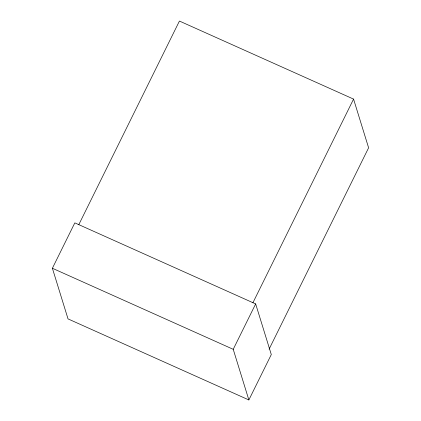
<?xml version="1.0" encoding="UTF-8"?>
<svg xmlns="http://www.w3.org/2000/svg" width="421" height="421" viewBox="0 0 421 421"><rect width="100%" height="100%" fill="white"/><g stroke="black" fill="none" stroke-linecap="round" stroke-linejoin="round"><path stroke-width="0.63" d="M52.388 268.261L74.827 222.862L255.658 303.915L271.298 354.556L248.864 399.95L68.028 318.897L52.388 268.261L233.223 349.309L248.864 399.95M78.764 224.74L179.435 21.05L353.566 99.098L368.612 147.813L269.103 349.146M252.895 302.788L353.566 99.098M233.223 349.309L255.658 303.915"/></g></svg>
